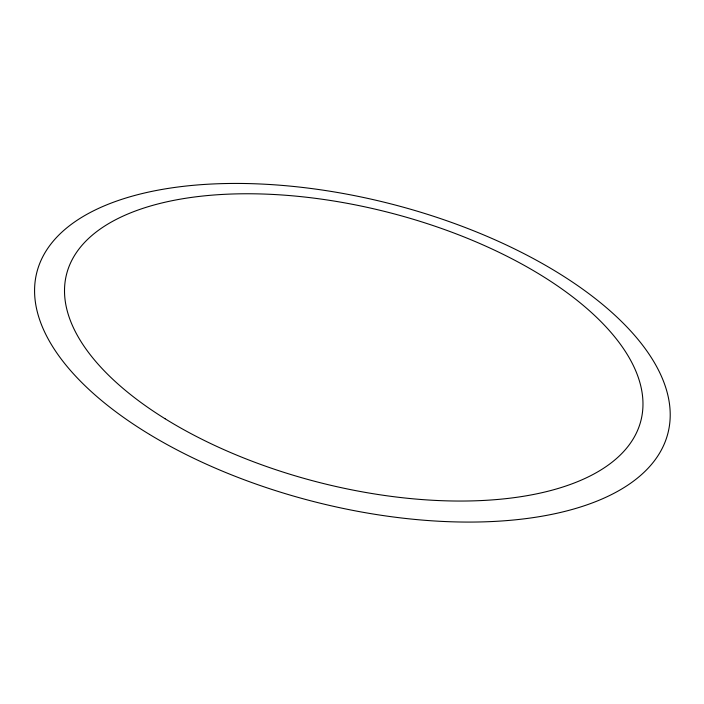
<?xml version="1.0" encoding="UTF-8"?>
<svg xmlns="http://www.w3.org/2000/svg" width="704" height="704" viewBox="0 0 704 704"><rect width="100%" height="100%" fill="white"/><g stroke="black" fill="none" stroke-linecap="round" stroke-linejoin="round"><path stroke-width="1.06" d="M149.494 434.403A325.635 153.762 14.3 0 0 665.694 440.396A325.635 153.762 14.3 0 0 241.974 183.471A325.635 153.762 14.3 0 0 149.494 434.403M165.062 418.739A296.349 139.401 14.3 0 0 637.921 429.59A296.349 139.401 14.3 0 0 258.271 193.89A296.349 139.401 14.3 0 0 165.062 418.739"/></g></svg>
